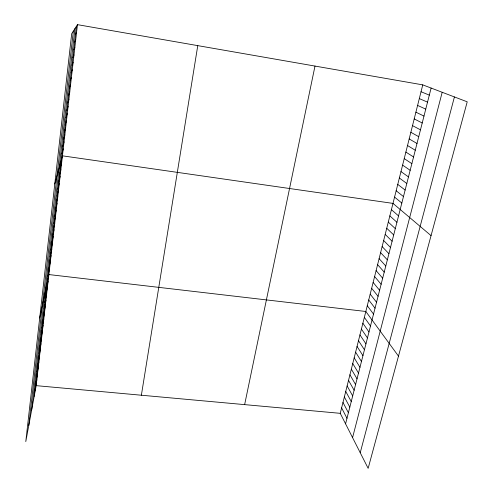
<?xml version="1.0" encoding="UTF-8"?>
<svg xmlns="http://www.w3.org/2000/svg" width="493" height="493" viewBox="0 0 493 493"><rect width="100%" height="100%" fill="white"/><g stroke="black" fill="none" stroke-linecap="round" stroke-linejoin="round"><path stroke-width="0.74" d="M28.754 425.601L73.358 31.114M31.614 410.219L74.948 28.6M34.208 396.249L76.378 26.345M77.456 24.65L71.682 33.752L25.784 441.586L36.18 385.649L77.456 24.65L422.76 84.87L467.216 101.817L368.154 468.35L340.244 413.325L422.76 84.87M141.374 395.226L197.767 45.633M35.588 384.176L37.53 373.817M34.898 390.228L36.852 379.752M36.975 371.969L38.898 361.868M36.279 378.088L38.214 367.858M37.678 365.818L39.588 355.841M38.38 359.637L40.278 349.79M39.804 347.164L41.677 337.582M39.095 353.419L40.974 343.701M40.518 340.879L42.38 331.432M41.239 334.562L43.088 325.244M41.967 328.209L43.797 319.026M42.694 321.818L44.512 312.778M43.427 315.397L45.233 306.492M44.16 308.932L45.954 300.175M44.906 302.437L46.681 293.822M45.646 295.905L47.408 287.437M244.639 404.624L314.996 66.074M46.397 289.342L48.141 281.016M39.699 317.942L48.881 274.558L365.831 311.484L398.486 356.125M47.883 276.29L49.602 268.26M48.622 269.807L50.323 261.925M49.368 263.293L51.056 255.559M50.113 256.742L51.783 249.156M50.865 250.154L52.523 242.722M51.617 243.53L53.262 236.252M52.381 236.868L54.002 229.75M53.145 230.169L54.754 223.212M53.91 223.44L55.506 216.637M54.68 216.667L56.257 210.024M55.456 209.858L57.022 203.381M56.239 203.011L57.786 196.701M57.028 196.122L58.55 189.978M57.817 189.195L59.326 183.223M345.575 423.826L431.122 88.056M58.605 182.231L60.103 176.432M352.569 437.618L442.19 92.277M59.407 175.231L60.879 169.604M360.229 452.728L454.429 96.942M60.208 168.187L61.668 162.733M54.772 183.981L62.457 155.831L392.983 203.393L431.055 235.629M61.828 153.982L63.252 148.886M62.648 146.815L64.047 141.904M63.468 139.611L64.854 134.879M64.293 132.364L65.661 127.823M65.125 125.074L66.469 120.717M65.963 117.747L67.288 113.581M66.802 110.37L68.108 106.396M67.646 102.957L68.934 99.179M68.496 95.494L69.766 91.914M69.353 87.994L70.598 84.611M70.216 80.445L71.442 77.265M71.078 72.853L72.286 69.877M71.947 65.218L73.137 62.451M72.822 57.533L73.987 54.976M73.703 49.805L74.85 47.457M74.591 42.034L75.712 39.902M75.484 34.214L76.581 32.298M36.18 385.649L340.244 413.325M421.034 91.753L429.323 95.118M419.309 98.6L427.536 102.137M417.602 105.41L425.755 109.126M415.901 112.188L423.986 116.071M414.206 118.924L422.224 122.979M412.524 125.629L420.474 129.85M410.848 132.297L418.736 136.684M409.178 138.927L417.004 143.481M407.52 145.527L415.279 150.242M405.875 152.09L413.565 156.965M404.235 158.623L411.865 163.658M402.602 165.118L410.17 170.307M400.975 171.582L408.481 176.925M399.361 178.01L406.805 183.507M397.759 184.407L405.135 190.058M396.156 190.766L403.477 196.565M394.566 197.095L401.826 203.048M391.411 209.661L398.547 215.903M389.846 215.897L396.927 222.281M388.287 222.096L395.312 228.623M386.734 228.265L393.704 234.933M385.193 234.409L392.101 241.213M383.659 240.516L390.511 247.461M382.13 246.592L388.928 253.673M380.614 252.638L387.35 259.854M379.105 258.659L385.785 266.004M377.601 264.642L384.226 272.124M376.104 270.602L382.673 278.212M374.612 276.53L381.132 284.27M373.133 282.427L379.598 290.291M371.654 288.294L378.069 296.287M370.188 294.136L376.547 302.252M368.727 299.947L375.037 308.187M367.279 305.728L373.534 314.09M364.352 317.381L370.502 325.99M362.873 323.254L368.974 331.98M361.406 329.096L367.458 337.945M359.945 334.907L365.948 343.874M358.497 340.688L364.444 349.777M357.049 346.443L362.947 355.644M355.613 352.168L361.455 361.486M354.177 357.863L359.976 367.297M352.754 363.532L358.503 373.078M351.336 369.177L357.037 378.834M349.925 374.791L355.582 384.552M348.526 380.374L354.128 390.246M347.127 385.933L352.686 395.916M345.741 391.467L351.25 401.555M344.354 396.97L349.82 407.163M342.98 402.448L348.397 412.746M341.612 407.902L346.98 418.298"/></g></svg>
